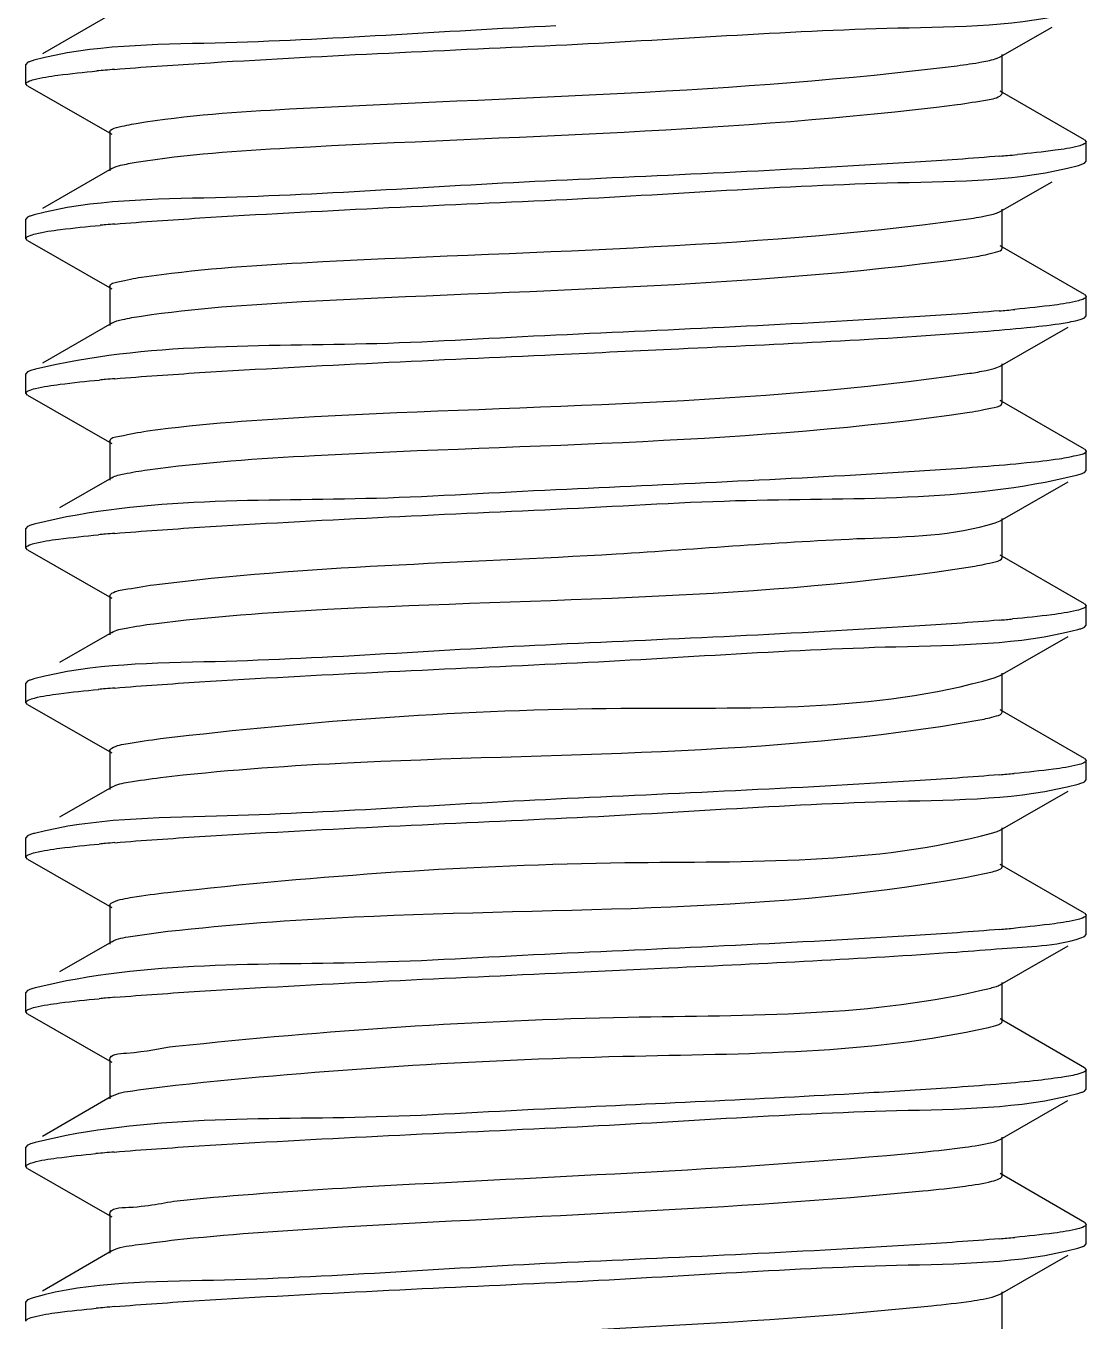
# Model space of a CAD drawing. Extents: x 1247970 to 1725648, y 860327 to 1277876.
# Drawn here: x 1330866.7 to 1330928.2, y 1199665.3 to 1199740.4 of the extents above; entities that cross this region are included whole.
import ezdxf

# ---------------------------------------------------------------- set-up
doc = ezdxf.new("R2010")
doc.units = 0
doc.header["$LTSCALE"] = 1000
doc.header["$MEASUREMENT"] = 0
doc.layers.get('0').update_dxf_attribs({"color": 254})
doc.layers.add('TK', color=4, linetype='Continuous')

# ---------------------------------------------------------------- blocks, each defined once
blk = doc.blocks.new('A$C63786A89')
at = {"linetype": 'Continuous'}
for p, q in [((-2145.343, 7097.377), (-2149.364, 7095.047)), ((-2093.794, 7094.873), (-2090.775, 7096.607)), ((-2150.233, 7094.543), (-2150.332, 7094.429)), ((-2093.97, 7094.795), (-2093.794, 7094.873)), ((-2093.675, 7092.755), (-2093.675, 7095.011)), ((-2150.332, 7093.309), (-2150.332, 7094.429)), ((-2150.231, 7093.194), (-2150.332, 7093.309)), ((-2150.231, 7093.194), (-2148.39, 7092.137)), ((-2088.903, 7090.057), (-2093.792, 7092.891)), ((-2093.725, 7092.665), (-2093.685, 7092.714)), ((-2093.685, 7092.714), (-2093.675, 7092.755)), ((-2148.39, 7092.137), (-2145.341, 7090.387)), ((-2145.461, 7090.524), (-2145.461, 7088.268)), ((-2088.903, 7090.057), (-2088.804, 7089.942)), ((-2088.804, 7088.823), (-2088.804, 7089.942)), ((-2089.243, 7088.581), (-2088.905, 7088.707)), ((-2088.904, 7088.707), (-2088.804, 7088.824)), ((-2145.343, 7088.404), (-2149.364, 7086.074)), ((-2093.794, 7085.901), (-2090.775, 7087.634)), ((-2150.233, 7085.571), (-2150.332, 7085.456)), ((-2093.998, 7085.812), (-2093.795, 7085.901)), ((-2093.675, 7083.782), (-2093.675, 7086.038)), ((-2150.332, 7084.337), (-2150.332, 7085.456)), ((-2150.231, 7084.221), (-2150.332, 7084.337)), ((-2150.231, 7084.221), (-2148.39, 7083.164)), ((-2095.914, 7083.184), (-2095.173, 7083.294)), ((-2088.903, 7081.084), (-2093.792, 7083.918)), ((-2148.39, 7083.164), (-2145.341, 7081.414)), ((-2145.461, 7081.551), (-2145.461, 7079.295)), ((-2088.903, 7081.084), (-2088.804, 7080.97)), ((-2088.804, 7079.85), (-2088.804, 7080.97)), ((-2088.905, 7079.734), (-2088.804, 7079.85)), ((-2145.343, 7079.431), (-2149.364, 7077.101)), ((-2093.794, 7076.928), (-2089.847, 7079.194)), ((-2150.233, 7076.598), (-2150.332, 7076.483)), ((-2150.332, 7075.364), (-2150.332, 7076.483)), ((-2093.98, 7076.846), (-2093.796, 7076.928)), ((-2093.675, 7074.817), (-2093.675, 7077.073)), ((-2150.231, 7075.248), (-2150.332, 7075.364)), ((-2150.231, 7075.248), (-2145.341, 7072.441)), ((-2088.903, 7072.111), (-2093.792, 7074.945)), ((-2145.461, 7072.579), (-2145.461, 7070.323)), ((-2088.903, 7072.111), (-2088.804, 7072.005)), ((-2088.804, 7072.005), (-2088.804, 7071.997)), ((-2088.804, 7070.877), (-2088.804, 7071.997)), ((-2145.343, 7070.459), (-2148.374, 7068.702)), ((-2088.905, 7070.762), (-2088.804, 7070.877)), ((-2093.794, 7067.955), (-2089.847, 7070.221)), ((-2150.233, 7067.625), (-2150.332, 7067.511)), ((-2150.332, 7066.391), (-2150.332, 7067.51)), ((-2094.08, 7067.84), (-2093.796, 7067.955)), ((-2093.675, 7065.836), (-2093.675, 7068.092)), ((-2150.231, 7066.275), (-2150.332, 7066.39)), ((-2150.231, 7066.275), (-2145.341, 7063.468)), ((-2088.903, 7063.138), (-2093.792, 7065.972)), ((-2145.46, 7063.606), (-2145.419, 7063.687)), ((-2145.461, 7063.606), (-2145.461, 7061.35)), ((-2088.903, 7063.138), (-2088.804, 7063.023)), ((-2088.804, 7061.904), (-2088.804, 7063.024)), ((-2145.343, 7061.486), (-2148.374, 7059.729)), ((-2088.905, 7061.789), (-2088.804, 7061.904)), ((-2093.794, 7058.982), (-2089.847, 7061.248)), ((-2150.233, 7058.652), (-2150.332, 7058.537)), ((-2150.332, 7057.418), (-2150.332, 7058.537)), ((-2094.141, 7058.848), (-2093.796, 7058.982)), ((-2093.675, 7056.863), (-2093.675, 7059.119)), ((-2150.231, 7057.302), (-2150.332, 7057.418)), ((-2150.231, 7057.302), (-2145.341, 7054.496)), ((-2088.903, 7054.166), (-2093.792, 7056.999)), ((-2145.461, 7054.633), (-2145.461, 7052.377)), ((-2088.903, 7054.166), (-2088.804, 7054.051)), ((-2088.804, 7052.932), (-2088.804, 7054.051)), ((-2145.343, 7052.513), (-2148.374, 7050.756)), ((-2088.905, 7052.816), (-2088.804, 7052.932)), ((-2093.794, 7050.009), (-2089.847, 7052.275)), ((-2150.233, 7049.679), (-2150.332, 7049.565)), ((-2150.332, 7048.445), (-2150.332, 7049.565)), ((-2093.675, 7047.89), (-2093.675, 7050.146)), ((-2150.231, 7048.329), (-2150.332, 7048.446)), ((-2150.231, 7048.329), (-2145.341, 7045.523)), ((-2088.903, 7045.193), (-2093.792, 7048.027)), ((-2145.461, 7045.66), (-2145.461, 7043.404)), ((-2088.903, 7045.193), (-2088.804, 7045.078)), ((-2088.804, 7043.959), (-2088.804, 7045.078)), ((-2145.343, 7043.54), (-2148.374, 7041.784)), ((-2089.115, 7043.755), (-2088.905, 7043.843)), ((-2088.905, 7043.843), (-2088.804, 7043.959)), ((-2093.794, 7041.036), (-2089.847, 7043.303)), ((-2093.675, 7038.918), (-2093.675, 7041.174)), ((-2150.233, 7040.706), (-2150.332, 7040.592)), ((-2150.332, 7039.472), (-2150.332, 7040.592)), ((-2150.231, 7039.357), (-2150.332, 7039.473)), ((-2150.231, 7039.357), (-2145.341, 7036.55)), ((-2088.903, 7036.22), (-2093.792, 7039.054)), ((-2145.461, 7036.687), (-2145.461, 7034.431)), ((-2088.903, 7036.22), (-2088.804, 7036.106)), ((-2088.804, 7034.986), (-2088.804, 7036.105)), ((-2145.343, 7034.567), (-2149.364, 7032.237)), ((-2088.905, 7034.87), (-2088.804, 7034.986)), ((-2093.794, 7032.063), (-2089.866, 7034.319)), ((-2093.675, 7029.945), (-2093.675, 7032.201)), ((-2150.233, 7031.733), (-2150.332, 7031.62)), ((-2150.332, 7030.499), (-2150.332, 7031.619)), ((-2150.231, 7030.384), (-2150.332, 7030.499)), ((-2150.231, 7030.384), (-2145.341, 7027.577)), ((-2088.903, 7027.247), (-2093.792, 7030.081)), ((-2145.461, 7027.714), (-2145.461, 7025.458)), ((-2088.903, 7027.247), (-2088.804, 7027.133)), ((-2088.804, 7026.013), (-2088.804, 7027.132)), ((-2145.343, 7025.594), (-2149.364, 7023.264)), ((-2093.794, 7023.091), (-2089.847, 7025.357)), ((-2088.905, 7025.897), (-2088.804, 7026.013)), ((-2093.675, 7020.972), (-2093.675, 7023.228)), ((-2150.233, 7022.761), (-2150.332, 7022.645)), ((-2150.332, 7021.527), (-2150.332, 7022.646)), ((-2149.906, 7022.884), (-2150.232, 7022.761)), ((-2094.095, 7022.97), (-2093.795, 7023.091))]:
    blk.add_line(p, q, dxfattribs=at)
for centre, radius, start, end in [((-2136.534, 6989.756), 104.749, 95.03964, 95.29863), ((-2134.773, 6969.78), 124.802, 94.78915, 95.03949), ((-2104.081, 7210.23), 121.548, 274.85098, 275.05624), ((-2102.327, 7190.47), 101.711, 275.0531, 275.37861), ((-2136.175, 6976.789), 108.76, 95.02262, 95.19949), ((-2134.672, 6959.639), 125.975, 94.778, 95.02077), ((-2102.617, 7184.693), 104.92, 275.04058, 275.29215), ((-2104.196, 7202.575), 122.872, 274.83063, 275.04136), ((-2136.25, 6968.646), 107.926, 95.02619, 95.21982), ((-2134.692, 6950.895), 125.745, 94.78025, 95.02463), ((-2136.341, 6960.694), 106.902, 95.03072, 95.24399), ((-2134.723, 6942.287), 125.379, 94.78363, 95.02955), ((-2104.23, 7185.035), 123.279, 274.83356, 275.02725), ((-2102.888, 7169.765), 107.95, 275.0275, 275.21789), ((-2136.373, 6952.075), 106.546, 95.0321, 95.25321), ((-2134.728, 6933.372), 125.321, 94.78412, 95.03107), ((-2104.17, 7175.359), 122.572, 274.8408, 275.03792), ((-2102.685, 7158.532), 105.681, 275.0372, 275.27343), ((-2136.27, 6941.952), 107.7, 95.02716, 95.22543), ((-2134.697, 6924.037), 125.685, 94.78085, 95.02568), ((-2104.126, 7165.891), 122.075, 274.84622, 275.04593), ((-2102.533, 7147.875), 103.989, 275.0443, 275.31688), ((-2136.273, 6933.018), 107.662, 95.02733, 95.22646), ((-2134.698, 6915.069), 125.68, 94.78087, 95.02587), ((-2136.664, 6928.387), 103.302, 95.04579, 95.33598), ((-2134.81, 6907.401), 124.37, 94.79312, 95.04644), ((-2104.149, 7148.201), 122.332, 274.84336, 275.04164), ((-2102.615, 7130.834), 104.898, 275.04053, 275.29319), ((-2134.786, 6898.149), 124.65, 94.78961, 95.04397), ((-2136.627, 6919.001), 103.717, 95.04357, 95.32664)]:
    blk.add_arc(centre, radius, start, end, dxfattribs=at)
for points, knots in [([(-2119.568, 7095.553), (-2112.957, 7095.86), (-2102.922, 7096.67), (-2092.635, 7096.624), (-2089.248, 7097.553)], [0, 0, 0, 0, 0.653269, 1, 1, 1, 1]), ([(-2119.568, 7096.672), (-2126.16, 7096.366), (-2136.193, 7095.572), (-2146.461, 7095.588), (-2149.864, 7094.678)], [0, 0, 0, 0, 0.651975, 1, 1, 1, 1]), ([(-2145.193, 7094.147), (-2143.554, 7094.284), (-2135.018, 7094.861), (-2126.471, 7095.232), (-2119.568, 7095.553)], [0, 0, 0, 0, 0.192175, 1, 1, 1, 1]), ([(-2149.864, 7094.678), (-2149.938, 7094.659), (-2150.063, 7094.621), (-2150.185, 7094.571), (-2150.232, 7094.543)], [0, 0, 0, 0, 0.581324, 1, 1, 1, 1]), ([(-2096.287, 7094.364), (-2095.806, 7094.424), (-2095.029, 7094.537), (-2094.253, 7094.692), (-2093.97, 7094.795)], [0, 0, 0, 0, 0.616774, 1, 1, 1, 1]), ([(-2149.86, 7093.56), (-2149.406, 7093.681), (-2148.184, 7093.856), (-2146.963, 7093.987), (-2146.207, 7094.057)], [0, 0, 0, 0, 0.38274, 1, 1, 1, 1]), ([(-2143.934, 7091.017), (-2140.991, 7091.497), (-2125.071, 7092.525), (-2109.126, 7092.746), (-2096.287, 7094.364)], [0, 0, 0, 0, 0.187301, 1, 1, 1, 1]), ([(-2150.33, 7093.309), (-2150.33, 7093.367), (-2150.138, 7093.487), (-2149.981, 7093.528), (-2149.86, 7093.56)], [0, 0, 0, 0, 0.314601, 1, 1, 1, 1]), ([(-2096.287, 7092.108), (-2095.699, 7092.182), (-2094.869, 7092.341), (-2093.938, 7092.477), (-2093.725, 7092.665)], [0, 0, 0, 0, 0.675588, 1, 1, 1, 1]), ([(-2143.934, 7088.761), (-2140.991, 7089.241), (-2125.071, 7090.269), (-2109.126, 7090.49), (-2096.287, 7092.108)], [0, 0, 0, 0, 0.187301, 1, 1, 1, 1]), ([(-2145.46, 7090.524), (-2145.459, 7090.677), (-2144.733, 7090.854), (-2144.318, 7090.955), (-2143.934, 7091.017)], [0, 0, 0, 0, 0.281781, 1, 1, 1, 1]), ([(-2089.248, 7089.699), (-2089.687, 7089.579), (-2090.873, 7089.406), (-2092.058, 7089.276), (-2092.793, 7089.207)], [0, 0, 0, 0, 0.381532, 1, 1, 1, 1]), ([(-2088.805, 7089.942), (-2088.805, 7089.888), (-2088.984, 7089.77), (-2089.134, 7089.731), (-2089.248, 7089.699)], [0, 0, 0, 0, 0.317243, 1, 1, 1, 1]), ([(-2145.342, 7088.404), (-2145.187, 7088.494), (-2144.709, 7088.621), (-2144.236, 7088.712), (-2143.934, 7088.761)], [0, 0, 0, 0, 0.369558, 1, 1, 1, 1]), ([(-2093.802, 7089.117), (-2095.44, 7088.978), (-2104.022, 7088.394), (-2112.617, 7088.022), (-2119.568, 7087.699)], [0, 0, 0, 0, 0.191043, 1, 1, 1, 1]), ([(-2119.568, 7086.58), (-2112.954, 7086.887), (-2102.919, 7087.701), (-2092.629, 7087.648), (-2089.243, 7088.581)], [0, 0, 0, 0, 0.653399, 1, 1, 1, 1]), ([(-2119.568, 7087.699), (-2126.158, 7087.393), (-2136.189, 7086.602), (-2146.454, 7086.613), (-2149.86, 7085.706)], [0, 0, 0, 0, 0.651773, 1, 1, 1, 1]), ([(-2145.165, 7085.176), (-2143.527, 7085.313), (-2135, 7085.889), (-2126.462, 7086.26), (-2119.568, 7086.58)], [0, 0, 0, 0, 0.192388, 1, 1, 1, 1]), ([(-2149.86, 7085.706), (-2149.935, 7085.687), (-2150.061, 7085.649), (-2150.184, 7085.598), (-2150.232, 7085.571)], [0, 0, 0, 0, 0.581755, 1, 1, 1, 1]), ([(-2095.914, 7085.44), (-2095.523, 7085.493), (-2094.881, 7085.591), (-2094.241, 7085.728), (-2093.998, 7085.812)], [0, 0, 0, 0, 0.605616, 1, 1, 1, 1]), ([(-2149.771, 7084.61), (-2149.296, 7084.726), (-2148.047, 7084.901), (-2146.797, 7085.031), (-2146.031, 7085.101)], [0, 0, 0, 0, 0.388855, 1, 1, 1, 1]), ([(-2143.621, 7082.093), (-2140.539, 7082.552), (-2124.611, 7083.611), (-2108.624, 7083.716), (-2095.914, 7085.44)], [0, 0, 0, 0, 0.195484, 1, 1, 1, 1]), ([(-2150.33, 7084.337), (-2150.33, 7084.402), (-2150.094, 7084.531), (-2149.914, 7084.575), (-2149.771, 7084.61)], [0, 0, 0, 0, 0.307502, 1, 1, 1, 1]), ([(-2095.173, 7083.294), (-2094.796, 7083.356), (-2094.39, 7083.454), (-2093.674, 7083.632), (-2093.675, 7083.782)], [0, 0, 0, 0, 0.717948, 1, 1, 1, 1]), ([(-2143.621, 7079.837), (-2140.539, 7080.296), (-2124.611, 7081.355), (-2108.624, 7081.46), (-2095.914, 7083.184)], [0, 0, 0, 0, 0.195484, 1, 1, 1, 1]), ([(-2145.461, 7081.551), (-2145.46, 7081.731), (-2144.566, 7081.902), (-2144.083, 7082.024), (-2143.621, 7082.093)], [0, 0, 0, 0, 0.277796, 1, 1, 1, 1]), ([(-2088.805, 7080.97), (-2088.804, 7080.916), (-2088.981, 7080.798), (-2089.13, 7080.759), (-2089.243, 7080.728)], [0, 0, 0, 0, 0.316924, 1, 1, 1, 1]), ([(-2089.243, 7080.728), (-2089.698, 7080.602), (-2090.935, 7080.425), (-2092.171, 7080.292), (-2092.94, 7080.221)], [0, 0, 0, 0, 0.379538, 1, 1, 1, 1]), ([(-2145.342, 7079.431), (-2145.157, 7079.538), (-2144.571, 7079.677), (-2143.994, 7079.781), (-2143.621, 7079.837)], [0, 0, 0, 0, 0.36173, 1, 1, 1, 1]), ([(-2093.849, 7080.14), (-2095.487, 7080.002), (-2104.054, 7079.42), (-2112.633, 7079.048), (-2119.568, 7078.726)], [0, 0, 0, 0, 0.191465, 1, 1, 1, 1]), ([(-2090.372, 7079.392), (-2090.054, 7079.439), (-2089.563, 7079.527), (-2089.064, 7079.644), (-2088.906, 7079.734)], [0, 0, 0, 0, 0.638509, 1, 1, 1, 1]), ([(-2119.568, 7078.726), (-2123.035, 7078.565), (-2133.074, 7077.893), (-2143.341, 7078.327), (-2149.771, 7076.756)], [0, 0, 0, 0, 0.343997, 1, 1, 1, 1]), ([(-2119.568, 7077.607), (-2117.192, 7077.717), (-2108.934, 7078.108), (-2100.672, 7078.484), (-2094.801, 7078.943)], [0, 0, 0, 0, 0.287697, 1, 1, 1, 1]), ([(-2094.801, 7078.943), (-2093.95, 7079.01), (-2092.472, 7079.136), (-2090.996, 7079.3), (-2090.372, 7079.392)], [0, 0, 0, 0, 0.575103, 1, 1, 1, 1]), ([(-2145.171, 7076.203), (-2143.533, 7076.34), (-2135.004, 7076.916), (-2126.464, 7077.287), (-2119.568, 7077.607)], [0, 0, 0, 0, 0.192343, 1, 1, 1, 1]), ([(-2149.771, 7076.756), (-2149.864, 7076.733), (-2150.021, 7076.691), (-2150.174, 7076.631), (-2150.232, 7076.598)], [0, 0, 0, 0, 0.590854, 1, 1, 1, 1]), ([(-2143.281, 7073.169), (-2140.064, 7073.611), (-2124.144, 7074.693), (-2108.13, 7074.667), (-2095.569, 7076.515)], [0, 0, 0, 0, 0.20366, 1, 1, 1, 1]), ([(-2095.569, 7076.515), (-2095.247, 7076.563), (-2094.714, 7076.651), (-2094.184, 7076.773), (-2093.98, 7076.846)], [0, 0, 0, 0, 0.600279, 1, 1, 1, 1]), ([(-2149.782, 7075.634), (-2149.311, 7075.75), (-2148.071, 7075.925), (-2146.829, 7076.055), (-2146.069, 7076.124)], [0, 0, 0, 0, 0.388319, 1, 1, 1, 1]), ([(-2150.33, 7075.364), (-2150.33, 7075.429), (-2150.099, 7075.556), (-2149.922, 7075.6), (-2149.782, 7075.634)], [0, 0, 0, 0, 0.308601, 1, 1, 1, 1]), ([(-2143.281, 7070.913), (-2140.064, 7071.355), (-2124.144, 7072.437), (-2108.13, 7072.411), (-2095.569, 7074.259)], [0, 0, 0, 0, 0.20366, 1, 1, 1, 1]), ([(-2095.569, 7074.259), (-2095.089, 7074.33), (-2094.613, 7074.445), (-2093.656, 7074.637), (-2093.675, 7074.817)], [0, 0, 0, 0, 0.728631, 1, 1, 1, 1]), ([(-2145.461, 7072.579), (-2145.462, 7072.787), (-2144.382, 7072.946), (-2143.827, 7073.094), (-2143.281, 7073.169)], [0, 0, 0, 0, 0.274624, 1, 1, 1, 1]), ([(-2088.804, 7071.997), (-2088.804, 7071.844), (-2089.567, 7071.701), (-2089.978, 7071.597), (-2090.372, 7071.539)], [0, 0, 0, 0, 0.276841, 1, 1, 1, 1]), ([(-2090.372, 7071.539), (-2090.996, 7071.447), (-2092.472, 7071.283), (-2093.95, 7071.156), (-2094.801, 7071.09)], [0, 0, 0, 0, 0.424897, 1, 1, 1, 1]), ([(-2145.343, 7070.459), (-2145.126, 7070.584), (-2144.419, 7070.733), (-2143.731, 7070.851), (-2143.281, 7070.913)], [0, 0, 0, 0, 0.354987, 1, 1, 1, 1]), ([(-2094.801, 7071.09), (-2096.435, 7070.962), (-2104.686, 7070.425), (-2112.946, 7070.061), (-2119.568, 7069.754)], [0, 0, 0, 0, 0.198263, 1, 1, 1, 1]), ([(-2119.568, 7068.634), (-2116.096, 7068.795), (-2106.055, 7069.471), (-2095.781, 7069.023), (-2089.355, 7070.607)], [0, 0, 0, 0, 0.344284, 1, 1, 1, 1]), ([(-2089.355, 7070.607), (-2089.264, 7070.629), (-2089.111, 7070.671), (-2088.962, 7070.729), (-2088.906, 7070.762)], [0, 0, 0, 0, 0.589109, 1, 1, 1, 1]), ([(-2119.568, 7069.754), (-2123.039, 7069.592), (-2133.082, 7068.916), (-2143.356, 7069.366), (-2149.782, 7067.781)], [0, 0, 0, 0, 0.344323, 1, 1, 1, 1]), ([(-2145.179, 7067.229), (-2143.54, 7067.367), (-2135.009, 7067.943), (-2126.466, 7068.314), (-2119.568, 7068.634)], [0, 0, 0, 0, 0.192291, 1, 1, 1, 1]), ([(-2149.782, 7067.781), (-2149.873, 7067.758), (-2150.026, 7067.716), (-2150.175, 7067.658), (-2150.232, 7067.625)], [0, 0, 0, 0, 0.589847, 1, 1, 1, 1]), ([(-2142.912, 7064.245), (-2134.019, 7065.379), (-2120.158, 7065.562), (-2103.988, 7066.968), (-2096.503, 7067.08), (-2094.08, 7067.84)], [0, 0, 0, 0, 0.549179, 0.844457, 1, 1, 1, 1]), ([(-2149.864, 7066.64), (-2149.399, 7066.765), (-2148.144, 7066.943), (-2146.889, 7067.076), (-2146.111, 7067.148)], [0, 0, 0, 0, 0.381435, 1, 1, 1, 1]), ([(-2150.33, 7066.39), (-2150.331, 7066.447), (-2150.14, 7066.568), (-2149.984, 7066.608), (-2149.864, 7066.64)], [0, 0, 0, 0, 0.314394, 1, 1, 1, 1]), ([(-2142.912, 7061.989), (-2139.566, 7062.415), (-2123.671, 7063.518), (-2107.645, 7063.346), (-2095.252, 7065.335)], [0, 0, 0, 0, 0.211845, 1, 1, 1, 1]), ([(-2095.252, 7065.335), (-2094.855, 7065.399), (-2094.429, 7065.503), (-2093.676, 7065.679), (-2093.675, 7065.836)], [0, 0, 0, 0, 0.718951, 1, 1, 1, 1]), ([(-2145.419, 7063.687), (-2145.221, 7063.879), (-2144.297, 7064.009), (-2143.491, 7064.171), (-2142.912, 7064.245)], [0, 0, 0, 0, 0.320754, 1, 1, 1, 1]), ([(-2088.805, 7063.023), (-2088.806, 7062.959), (-2089.037, 7062.831), (-2089.214, 7062.788), (-2089.355, 7062.753)], [0, 0, 0, 0, 0.308437, 1, 1, 1, 1]), ([(-2093.843, 7062.195), (-2095.481, 7062.056), (-2104.05, 7061.475), (-2112.631, 7061.103), (-2119.568, 7060.781)], [0, 0, 0, 0, 0.191422, 1, 1, 1, 1]), ([(-2089.355, 7062.753), (-2089.826, 7062.637), (-2091.067, 7062.462), (-2092.309, 7062.332), (-2093.07, 7062.263)], [0, 0, 0, 0, 0.388392, 1, 1, 1, 1]), ([(-2145.343, 7061.486), (-2145.093, 7061.631), (-2144.256, 7061.787), (-2143.448, 7061.92), (-2142.912, 7061.989)], [0, 0, 0, 0, 0.349096, 1, 1, 1, 1]), ([(-2119.568, 7059.661), (-2112.989, 7059.967), (-2102.96, 7060.747), (-2092.707, 7060.755), (-2089.291, 7061.65)], [0, 0, 0, 0, 0.650977, 1, 1, 1, 1]), ([(-2089.291, 7061.65), (-2089.214, 7061.67), (-2089.082, 7061.708), (-2088.955, 7061.76), (-2088.905, 7061.789)], [0, 0, 0, 0, 0.58266, 1, 1, 1, 1]), ([(-2119.568, 7060.781), (-2126.16, 7060.475), (-2136.192, 7059.681), (-2146.46, 7059.697), (-2149.864, 7058.787)], [0, 0, 0, 0, 0.651924, 1, 1, 1, 1]), ([(-2145.18, 7058.256), (-2143.542, 7058.394), (-2135.01, 7058.97), (-2126.467, 7059.341), (-2119.568, 7059.661)], [0, 0, 0, 0, 0.19227, 1, 1, 1, 1]), ([(-2149.864, 7058.787), (-2149.938, 7058.767), (-2150.063, 7058.73), (-2150.185, 7058.68), (-2150.232, 7058.652)], [0, 0, 0, 0, 0.581392, 1, 1, 1, 1]), ([(-2142.517, 7055.32), (-2133.656, 7056.376), (-2117.617, 7057.54), (-2101.094, 7056.811), (-2094.141, 7058.848)], [0, 0, 0, 0, 0.551895, 1, 1, 1, 1]), ([(-2150.33, 7057.418), (-2150.33, 7057.478), (-2150.123, 7057.602), (-2149.958, 7057.643), (-2149.83, 7057.676)], [0, 0, 0, 0, 0.311896, 1, 1, 1, 1]), ([(-2149.83, 7057.676), (-2149.366, 7057.796), (-2148.129, 7057.972), (-2146.891, 7058.103), (-2146.128, 7058.173)], [0, 0, 0, 0, 0.384747, 1, 1, 1, 1]), ([(-2142.517, 7053.064), (-2139.045, 7053.478), (-2123.193, 7054.602), (-2107.167, 7054.25), (-2094.962, 7056.411)], [0, 0, 0, 0, 0.22006, 1, 1, 1, 1]), ([(-2094.962, 7056.411), (-2094.638, 7056.468), (-2094.277, 7056.553), (-2093.676, 7056.731), (-2093.675, 7056.863)], [0, 0, 0, 0, 0.714058, 1, 1, 1, 1]), ([(-2145.46, 7054.633), (-2145.46, 7054.656), (-2145.432, 7054.712), (-2145.383, 7054.745), (-2145.354, 7054.763)], [0, 0, 0, 0, 0.404764, 1, 1, 1, 1]), ([(-2145.354, 7054.763), (-2145.072, 7054.934), (-2144.087, 7055.093), (-2143.149, 7055.245), (-2142.517, 7055.32)], [0, 0, 0, 0, 0.340982, 1, 1, 1, 1]), ([(-2088.805, 7054.051), (-2088.805, 7053.992), (-2089.005, 7053.87), (-2089.166, 7053.829), (-2089.291, 7053.797)], [0, 0, 0, 0, 0.313124, 1, 1, 1, 1]), ([(-2093.826, 7053.224), (-2095.464, 7053.085), (-2104.039, 7052.502), (-2112.625, 7052.13), (-2119.568, 7051.808)], [0, 0, 0, 0, 0.19129, 1, 1, 1, 1]), ([(-2089.291, 7053.797), (-2089.751, 7053.676), (-2090.981, 7053.5), (-2092.212, 7053.369), (-2092.972, 7053.299)], [0, 0, 0, 0, 0.383804, 1, 1, 1, 1]), ([(-2145.343, 7052.513), (-2145.057, 7052.679), (-2144.08, 7052.841), (-2143.144, 7052.99), (-2142.517, 7053.064)], [0, 0, 0, 0, 0.343916, 1, 1, 1, 1]), ([(-2119.568, 7050.688), (-2112.972, 7050.995), (-2102.939, 7051.791), (-2092.669, 7051.77), (-2089.268, 7052.683)], [0, 0, 0, 0, 0.652163, 1, 1, 1, 1]), ([(-2089.268, 7052.683), (-2089.195, 7052.703), (-2089.072, 7052.739), (-2088.952, 7052.789), (-2088.905, 7052.816)], [0, 0, 0, 0, 0.580038, 1, 1, 1, 1]), ([(-2119.568, 7051.808), (-2126.136, 7051.503), (-2136.163, 7050.731), (-2146.406, 7050.707), (-2149.83, 7049.823)], [0, 0, 0, 0, 0.650273, 1, 1, 1, 1]), ([(-2145.172, 7049.284), (-2143.534, 7049.421), (-2135.005, 7049.997), (-2126.464, 7050.368), (-2119.568, 7050.688)], [0, 0, 0, 0, 0.19233, 1, 1, 1, 1]), ([(-2149.83, 7049.823), (-2149.911, 7049.802), (-2150.048, 7049.763), (-2150.181, 7049.709), (-2150.232, 7049.679)], [0, 0, 0, 0, 0.585064, 1, 1, 1, 1]), ([(-2142.095, 7046.396), (-2133.291, 7047.381), (-2117.403, 7048.509), (-2101.114, 7047.988), (-2094.222, 7049.853)], [0, 0, 0, 0, 0.553708, 1, 1, 1, 1]), ([(-2094.222, 7049.853), (-2094.137, 7049.875), (-2093.992, 7049.919), (-2093.851, 7049.977), (-2093.796, 7050.009)], [0, 0, 0, 0, 0.578944, 1, 1, 1, 1]), ([(-2150.33, 7048.446), (-2150.33, 7048.51), (-2150.102, 7048.636), (-2149.926, 7048.68), (-2149.787, 7048.714)], [0, 0, 0, 0, 0.309144, 1, 1, 1, 1]), ([(-2149.787, 7048.714), (-2149.318, 7048.831), (-2148.079, 7049.006), (-2146.839, 7049.135), (-2146.079, 7049.205)], [0, 0, 0, 0, 0.38797, 1, 1, 1, 1]), ([(-2142.095, 7044.14), (-2138.502, 7044.542), (-2122.713, 7045.691), (-2106.691, 7045.116), (-2094.702, 7047.487)], [0, 0, 0, 0, 0.228323, 1, 1, 1, 1]), ([(-2094.702, 7047.487), (-2094.442, 7047.538), (-2094.141, 7047.608), (-2093.677, 7047.781), (-2093.676, 7047.89)], [0, 0, 0, 0, 0.707674, 1, 1, 1, 1]), ([(-2145.259, 7045.839), (-2144.908, 7045.994), (-2143.835, 7046.172), (-2142.78, 7046.32), (-2142.095, 7046.396)], [0, 0, 0, 0, 0.357658, 1, 1, 1, 1]), ([(-2145.46, 7045.66), (-2145.46, 7045.694), (-2145.395, 7045.778), (-2145.312, 7045.815), (-2145.259, 7045.839)], [0, 0, 0, 0, 0.368186, 1, 1, 1, 1]), ([(-2088.805, 7045.078), (-2088.805, 7045.022), (-2088.994, 7044.902), (-2089.149, 7044.862), (-2089.268, 7044.83)], [0, 0, 0, 0, 0.315276, 1, 1, 1, 1]), ([(-2093.813, 7044.252), (-2095.451, 7044.113), (-2104.03, 7043.53), (-2112.621, 7043.157), (-2119.568, 7042.835)], [0, 0, 0, 0, 0.191189, 1, 1, 1, 1]), ([(-2089.268, 7044.83), (-2089.719, 7044.709), (-2090.932, 7044.534), (-2092.145, 7044.403), (-2092.897, 7044.333)], [0, 0, 0, 0, 0.382355, 1, 1, 1, 1]), ([(-2145.343, 7043.54), (-2145.02, 7043.728), (-2143.893, 7043.893), (-2142.82, 7044.059), (-2142.095, 7044.14)], [0, 0, 0, 0, 0.339329, 1, 1, 1, 1]), ([(-2096.308, 7042.94), (-2095.432, 7043.002), (-2093.038, 7043.229), (-2090.574, 7043.277), (-2089.115, 7043.755)], [0, 0, 0, 0, 0.363983, 1, 1, 1, 1]), ([(-2119.568, 7042.835), (-2123.042, 7042.674), (-2133.085, 7041.996), (-2143.364, 7042.453), (-2149.787, 7040.861)], [0, 0, 0, 0, 0.344484, 1, 1, 1, 1]), ([(-2119.568, 7041.716), (-2117.387, 7041.817), (-2109.632, 7042.181), (-2101.875, 7042.545), (-2096.308, 7042.94)], [0, 0, 0, 0, 0.281114, 1, 1, 1, 1]), ([(-2145.172, 7040.311), (-2143.534, 7040.448), (-2135.005, 7041.024), (-2126.464, 7041.395), (-2119.568, 7041.716)], [0, 0, 0, 0, 0.192327, 1, 1, 1, 1]), ([(-2149.787, 7040.861), (-2149.877, 7040.839), (-2150.029, 7040.797), (-2150.176, 7040.739), (-2150.232, 7040.706)], [0, 0, 0, 0, 0.589337, 1, 1, 1, 1]), ([(-2141.647, 7037.472), (-2132.928, 7038.393), (-2117.21, 7039.47), (-2101.172, 7039.161), (-2094.334, 7040.851)], [0, 0, 0, 0, 0.55452, 1, 1, 1, 1]), ([(-2094.334, 7040.851), (-2094.226, 7040.878), (-2094.043, 7040.928), (-2093.865, 7040.997), (-2093.798, 7041.036)], [0, 0, 0, 0, 0.589014, 1, 1, 1, 1]), ([(-2150.33, 7039.473), (-2150.329, 7039.536), (-2150.105, 7039.662), (-2149.931, 7039.706), (-2149.794, 7039.74)], [0, 0, 0, 0, 0.309757, 1, 1, 1, 1]), ([(-2149.794, 7039.74), (-2149.325, 7039.857), (-2148.084, 7040.032), (-2146.843, 7040.162), (-2146.08, 7040.232)], [0, 0, 0, 0, 0.387406, 1, 1, 1, 1]), ([(-2094.47, 7038.563), (-2094.269, 7038.608), (-2094.023, 7038.666), (-2093.679, 7038.829), (-2093.677, 7038.918)], [0, 0, 0, 0, 0.698637, 1, 1, 1, 1]), ([(-2141.647, 7035.216), (-2133.023, 7036.127), (-2117.331, 7037.13), (-2101.391, 7037.007), (-2094.47, 7038.563)], [0, 0, 0, 0, 0.550075, 1, 1, 1, 1]), ([(-2145.459, 7036.687), (-2145.461, 7037.036), (-2143.502, 7037.086), (-2142.598, 7037.372), (-2141.647, 7037.472)], [0, 0, 0, 0, 0.26752, 1, 1, 1, 1]), ([(-2089.115, 7035.902), (-2089.419, 7035.802), (-2090.249, 7035.657), (-2091.078, 7035.55), (-2091.593, 7035.492)], [0, 0, 0, 0, 0.381396, 1, 1, 1, 1]), ([(-2088.805, 7036.106), (-2088.805, 7036.063), (-2088.921, 7035.964), (-2089.034, 7035.928), (-2089.115, 7035.902)], [0, 0, 0, 0, 0.33459, 1, 1, 1, 1]), ([(-2145.343, 7034.567), (-2144.98, 7034.779), (-2143.693, 7034.944), (-2142.475, 7035.129), (-2141.647, 7035.216)], [0, 0, 0, 0, 0.33527, 1, 1, 1, 1]), ([(-2091.593, 7035.492), (-2092.291, 7035.415), (-2093.862, 7035.268), (-2095.435, 7035.148), (-2096.308, 7035.086)], [0, 0, 0, 0, 0.445113, 1, 1, 1, 1]), ([(-2096.308, 7035.086), (-2097.912, 7034.973), (-2105.662, 7034.495), (-2113.418, 7034.148), (-2119.568, 7033.862)], [0, 0, 0, 0, 0.207135, 1, 1, 1, 1]), ([(-2119.568, 7032.743), (-2112.977, 7033.049), (-2102.945, 7033.841), (-2092.679, 7033.828), (-2089.274, 7034.736)], [0, 0, 0, 0, 0.651828, 1, 1, 1, 1]), ([(-2089.274, 7034.736), (-2089.2, 7034.755), (-2089.075, 7034.793), (-2088.953, 7034.843), (-2088.905, 7034.87)], [0, 0, 0, 0, 0.580773, 1, 1, 1, 1]), ([(-2119.568, 7033.862), (-2123.045, 7033.701), (-2133.09, 7033.02), (-2143.374, 7033.488), (-2149.794, 7031.886)], [0, 0, 0, 0, 0.344691, 1, 1, 1, 1]), ([(-2145.202, 7031.336), (-2143.564, 7031.473), (-2135.025, 7032.051), (-2126.474, 7032.422), (-2119.568, 7032.743)], [0, 0, 0, 0, 0.192098, 1, 1, 1, 1]), ([(-2149.794, 7031.886), (-2149.883, 7031.864), (-2150.032, 7031.823), (-2150.177, 7031.766), (-2150.232, 7031.733)], [0, 0, 0, 0, 0.588658, 1, 1, 1, 1]), ([(-2098.271, 7031.337), (-2097.452, 7031.416), (-2096.114, 7031.564), (-2094.776, 7031.763), (-2094.268, 7031.895)], [0, 0, 0, 0, 0.610143, 1, 1, 1, 1]), ([(-2094.268, 7031.895), (-2094.173, 7031.919), (-2094.012, 7031.966), (-2093.856, 7032.029), (-2093.795, 7032.063)], [0, 0, 0, 0, 0.583921, 1, 1, 1, 1]), ([(-2150.33, 7030.499), (-2150.331, 7030.552), (-2150.161, 7030.668), (-2150.015, 7030.707), (-2149.906, 7030.737)], [0, 0, 0, 0, 0.318508, 1, 1, 1, 1]), ([(-2149.906, 7030.737), (-2149.46, 7030.862), (-2148.243, 7031.038), (-2147.028, 7031.171), (-2146.271, 7031.242)], [0, 0, 0, 0, 0.378895, 1, 1, 1, 1]), ([(-2141.173, 7028.548), (-2138.107, 7028.855), (-2123.805, 7029.82), (-2109.468, 7030.251), (-2098.271, 7031.337)], [0, 0, 0, 0, 0.215015, 1, 1, 1, 1]), ([(-2094.268, 7029.638), (-2094.116, 7029.678), (-2093.921, 7029.727), (-2093.676, 7029.874), (-2093.676, 7029.945)], [0, 0, 0, 0, 0.687646, 1, 1, 1, 1]), ([(-2098.271, 7029.081), (-2097.452, 7029.16), (-2096.114, 7029.308), (-2094.776, 7029.507), (-2094.268, 7029.638)], [0, 0, 0, 0, 0.610143, 1, 1, 1, 1]), ([(-2145.459, 7027.714), (-2145.459, 7028.105), (-2143.247, 7028.111), (-2142.241, 7028.441), (-2141.173, 7028.548)], [0, 0, 0, 0, 0.266746, 1, 1, 1, 1]), ([(-2141.173, 7026.292), (-2138.107, 7026.599), (-2123.805, 7027.564), (-2109.468, 7027.995), (-2098.271, 7029.081)], [0, 0, 0, 0, 0.215015, 1, 1, 1, 1]), ([(-2089.274, 7026.882), (-2089.73, 7026.761), (-2090.955, 7026.585), (-2092.179, 7026.454), (-2092.937, 7026.384)], [0, 0, 0, 0, 0.382554, 1, 1, 1, 1]), ([(-2088.805, 7027.133), (-2088.805, 7027.075), (-2088.997, 7026.955), (-2089.154, 7026.915), (-2089.274, 7026.882)], [0, 0, 0, 0, 0.314653, 1, 1, 1, 1]), ([(-2145.342, 7025.594), (-2144.938, 7025.83), (-2143.483, 7025.994), (-2142.112, 7026.198), (-2141.173, 7026.292)], [0, 0, 0, 0, 0.331727, 1, 1, 1, 1]), ([(-2093.82, 7026.305), (-2095.458, 7026.167), (-2104.035, 7025.584), (-2112.623, 7025.212), (-2119.568, 7024.889)], [0, 0, 0, 0, 0.191244, 1, 1, 1, 1]), ([(-2119.568, 7023.77), (-2112.977, 7024.076), (-2102.945, 7024.868), (-2092.679, 7024.855), (-2089.274, 7025.763)], [0, 0, 0, 0, 0.651849, 1, 1, 1, 1]), ([(-2089.274, 7025.763), (-2089.2, 7025.783), (-2089.075, 7025.82), (-2088.953, 7025.87), (-2088.905, 7025.897)], [0, 0, 0, 0, 0.580745, 1, 1, 1, 1]), ([(-2119.568, 7024.889), (-2126.192, 7024.582), (-2136.228, 7023.757), (-2146.53, 7023.83), (-2149.906, 7022.884)], [0, 0, 0, 0, 0.654153, 1, 1, 1, 1]), ([(-2145.194, 7022.364), (-2143.556, 7022.501), (-2135.019, 7023.078), (-2126.472, 7023.449), (-2119.568, 7023.77)], [0, 0, 0, 0, 0.192114, 1, 1, 1, 1]), ([(-2140.674, 7019.624), (-2137.513, 7019.925), (-2123.215, 7020.88), (-2108.876, 7021.28), (-2097.781, 7022.413)], [0, 0, 0, 0, 0.221632, 1, 1, 1, 1]), ([(-2097.781, 7022.413), (-2097.013, 7022.491), (-2095.781, 7022.638), (-2094.545, 7022.832), (-2094.095, 7022.97)], [0, 0, 0, 0, 0.620833, 1, 1, 1, 1]), ([(-2150.33, 7021.527), (-2150.33, 7021.584), (-2150.137, 7021.705), (-2149.979, 7021.746), (-2149.857, 7021.778)], [0, 0, 0, 0, 0.314309, 1, 1, 1, 1]), ([(-2149.857, 7021.778), (-2149.408, 7021.897), (-2148.204, 7022.071), (-2146.999, 7022.201), (-2146.255, 7022.27)], [0, 0, 0, 0, 0.383544, 1, 1, 1, 1])]:
    blk.add_open_spline(points, degree=3, knots=knots, dxfattribs=at)

msp = doc.modelspace()

# ---------------------------------------------------------------- block references
at = {"layer": 'TK'}
msp.add_blockref('A$C63786A89', (1333017.03, 1192643.735, -355), dxfattribs=at)

doc.saveas('drawing.dxf')
